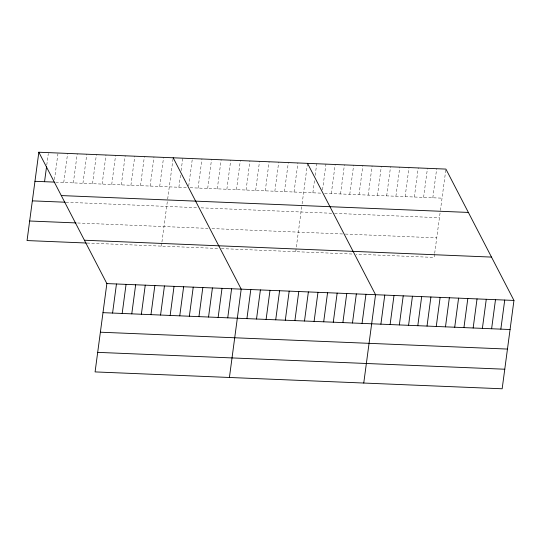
<?xml version="1.0" encoding="UTF-8"?>
<svg xmlns="http://www.w3.org/2000/svg" width="541" height="541" viewBox="0 0 541 541"><rect width="100%" height="100%" fill="white"/><g stroke="black" fill="none" stroke-linecap="round" stroke-linejoin="round"><path stroke-width="0.41" stroke-dasharray="2.71 2.03" d="M46.769 165.086L48.318 153.455M54.479 179.605L57.914 153.854M63.743 182.493L67.625 153.421M73.339 182.892L77.221 153.813M82.935 183.291L86.817 154.212M92.531 183.69L96.406 154.611M102.127 184.082L106.002 155.01M111.723 184.481L115.598 155.409M121.319 184.88L125.194 155.801M130.908 185.279L134.79 156.2M140.504 185.671L144.386 156.599M150.1 186.07L153.982 156.998M159.696 186.469L163.578 157.39M161.387 246.128L161.82 242.868M161.928 242.05L167.554 199.906M167.663 199.088L173.174 157.789M178.888 187.26L180.552 174.804M181.107 170.652L182.77 158.188M188.708 186.003L192.366 158.587M198.08 188.058L201.962 158.98M207.676 188.457L211.558 159.379M217.272 188.856L221.147 159.778M226.868 189.249L230.743 160.177M236.464 189.648L240.339 160.576M246.06 190.047L249.935 160.968M255.65 190.446L259.531 161.367M265.246 190.838L269.127 161.766M274.842 191.237L278.723 162.165M284.438 191.636L288.319 162.557M294.034 192.035L297.915 162.956M295.724 251.687L301.892 205.465M302.108 203.835L307.396 164.187M312.86 192.812L314.632 179.517M315.187 175.365L316.735 163.734M322.531 189.871L325.966 164.119M331.308 193.577L335.19 164.498M340.539 193.955L344.421 164.883M349.763 194.341L353.645 165.262M358.994 194.726L362.876 165.647M368.218 195.105L372.1 166.033M377.449 195.49L381.324 166.412M386.673 195.869L390.555 166.797M395.904 196.255L399.779 167.176M405.128 196.633L409.01 167.561M414.359 197.019L418.234 167.94M423.583 197.397L427.464 168.325M432.814 197.783L436.688 168.704M434.565 254.162L434.132 257.421L356.12 254.189M434.673 253.35L440.3 211.2M440.408 210.381L445.919 169.09M55.75 182.161L187.686 187.626M190.08 187.727L322.084 193.191M324.6 193.299L442.038 198.162M65.934 202.246L197.871 207.71M201.069 207.845L333.736 213.343M334.575 213.377L439.427 217.719M77.633 222.993L207.974 228.39M211.971 228.559L344.468 234.043M345.307 234.077L436.743 237.864M87.02 243.044L218.158 248.475M221.357 248.61L352.766 254.054"/><path stroke-width="0.81" d="M38.837 152.224L106.868 283.579L95.081 371.91L502.163 388.776L513.95 300.438L445.919 169.09L38.837 152.224L27.05 240.562L86.222 243.01M44.551 181.702L46.546 166.75M112.582 313.05L116.464 283.978M122.178 313.449L126.06 284.377M131.774 313.848L135.656 284.769M141.37 314.247L145.252 285.168M150.966 314.639L154.848 285.567M160.562 315.038L164.444 285.966M170.158 315.437L174.04 286.358M179.754 315.836L183.636 286.757M189.35 316.228L193.232 287.156M198.946 316.627L202.821 287.555M208.542 317.026L212.417 287.947M218.138 317.425L222.013 288.346M227.734 317.824L231.609 288.745M229.418 377.476L241.205 289.144L173.174 157.789M246.919 318.615L250.801 289.543M256.515 319.014L260.397 289.935M266.111 319.413L269.993 290.334M275.707 319.805L279.589 290.733M285.303 320.204L289.185 291.132M294.899 320.603L298.781 291.525M304.495 321.002L308.377 291.924M314.091 321.395L317.973 292.323M323.687 321.794L327.562 292.722M333.283 322.193L337.158 293.114M342.879 322.592L346.754 293.513M352.475 322.991L356.35 293.912M362.064 323.383L365.946 294.311M363.755 383.042L375.542 294.71L307.511 163.355M380.891 324.167L384.773 295.088M390.115 324.546L393.997 295.474M399.346 324.931L403.221 295.853M408.57 325.31L412.452 296.238M417.801 325.696L421.676 296.617M427.025 326.074L430.907 297.002M436.256 326.46L440.131 297.381M445.48 326.838L449.361 297.766M454.711 327.224L458.585 298.145M463.935 327.603L467.816 298.531M473.159 327.988L477.04 298.909M482.389 328.367L486.271 299.295M491.613 328.752L495.495 299.673M500.844 329.131L504.726 300.059M34.955 181.303L54.147 182.094M61.289 195.571L468.371 212.43M32.345 200.86L65.13 202.212M29.66 221.005L76.038 222.926M84.416 240.231L491.498 257.09M106.868 283.579L513.95 300.438M102.993 312.657L510.068 329.516M100.383 332.208L507.458 349.067M97.691 352.36L504.773 369.219"/></g></svg>
